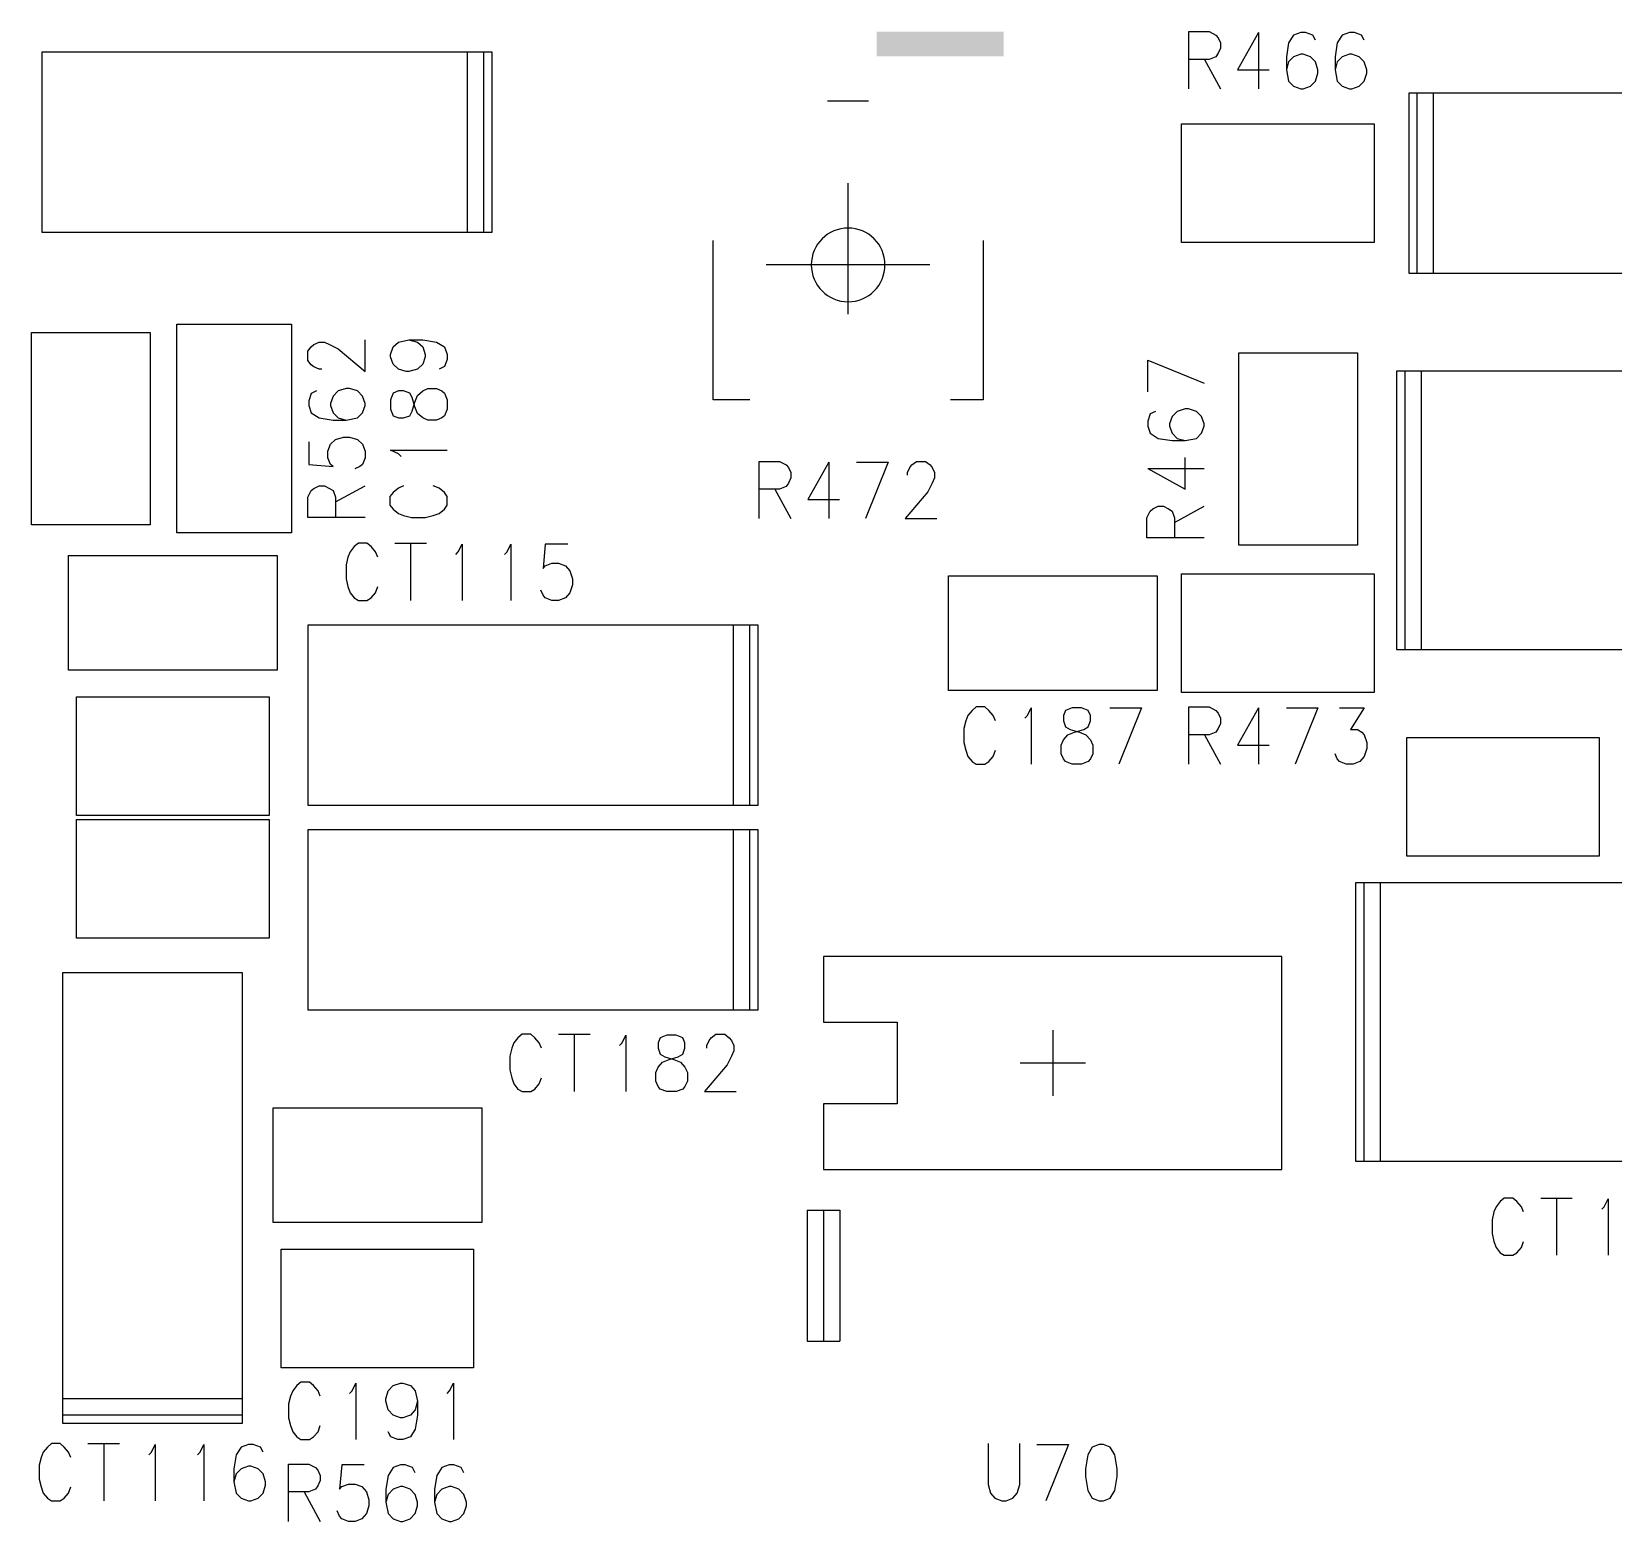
# Model space of a CAD drawing. Extents: x 295 to 953, y 10 to 290.
# Drawn here: x 597.09 to 628.98, y 100.51 to 130.54 of the extents above; entities that cross this region are included whole.
import ezdxf

# ---------------------------------------------------------------- set-up
doc = ezdxf.new("R2010")
doc.units = 0
doc.header["$LTSCALE"] = 5
doc.header["$MEASUREMENT"] = 0
doc.layers.add('13_C-SILK_GBR', color=7, linetype='CONTINUOUS')

msp = doc.modelspace()

# ---------------------------------------------------------------- linework, layer by layer
at = {"layer": '13_C-SILK_GBR'}
for p, q in [((620.423, 129.385), (620.423, 130.54)), ((620.423, 130.54), (620.832, 130.54)), ((620.832, 130.54), (620.966, 130.471)), ((620.966, 130.471), (621.011, 130.418)), ((621.011, 130.418), (621.062, 130.312)), ((621.826, 130.522), (621.405, 129.769)), ((621.826, 130.522), (621.826, 129.385)), ((622.534, 130.471), (622.431, 130.312)), ((622.68, 130.522), (622.534, 130.471)), ((622.776, 130.522), (622.68, 130.522)), ((622.923, 130.471), (622.776, 130.522)), ((622.974, 130.365), (622.923, 130.471)), ((623.515, 130.471), (623.413, 130.312)), ((623.662, 130.522), (623.515, 130.471)), ((623.758, 130.522), (623.662, 130.522)), ((623.905, 130.471), (623.758, 130.522)), ((623.956, 130.365), (623.905, 130.471)), ((605.88, 130.128), (597.3, 130.128)), ((597.3, 130.128), (597.3, 126.498)), ((606.21, 130.128), (605.88, 130.128)), ((605.88, 126.498), (605.88, 130.128)), ((606.375, 130.128), (606.21, 130.128)), ((606.21, 126.498), (606.21, 130.128)), ((606.375, 126.498), (606.375, 130.128)), ((621.011, 130.103), (620.966, 130.032)), ((621.062, 130.207), (621.011, 130.103)), ((621.062, 130.312), (621.062, 130.207)), ((622.431, 130.312), (622.387, 130.032)), ((623.413, 130.312), (623.368, 130.032)), ((620.832, 129.981), (620.423, 129.981)), ((620.737, 129.981), (621.062, 129.385)), ((620.966, 130.032), (620.832, 129.981)), ((622.387, 130.032), (622.387, 129.769)), ((622.431, 129.928), (622.387, 129.769)), ((622.534, 130.032), (622.431, 129.928)), ((622.68, 130.085), (622.534, 130.032)), ((622.725, 130.085), (622.68, 130.085)), ((622.872, 130.032), (622.725, 130.085)), ((622.974, 129.928), (622.872, 130.032)), ((623.025, 129.769), (622.974, 129.928)), ((623.368, 130.032), (623.368, 129.769)), ((623.413, 129.928), (623.368, 129.769)), ((623.515, 130.032), (623.413, 129.928)), ((623.662, 130.085), (623.515, 130.032)), ((623.707, 130.085), (623.662, 130.085)), ((623.854, 130.032), (623.707, 130.085)), ((623.956, 129.928), (623.854, 130.032)), ((624.007, 129.769), (623.956, 129.928)), ((621.405, 129.769), (622.043, 129.769)), ((622.387, 129.769), (622.431, 129.542)), ((622.431, 129.542), (622.534, 129.438)), ((622.872, 129.438), (622.974, 129.542)), ((622.974, 129.542), (623.025, 129.7)), ((623.025, 129.7), (623.025, 129.769)), ((623.368, 129.769), (623.413, 129.542)), ((623.413, 129.542), (623.515, 129.438)), ((623.854, 129.438), (623.956, 129.542)), ((623.956, 129.542), (624.007, 129.7)), ((624.007, 129.7), (624.007, 129.769)), ((613.965, 129.138), (613.14, 129.138)), ((622.534, 129.438), (622.68, 129.385)), ((622.68, 129.385), (622.725, 129.385)), ((622.725, 129.385), (622.872, 129.438)), ((623.515, 129.438), (623.662, 129.385)), ((623.662, 129.385), (623.707, 129.385)), ((623.707, 129.385), (623.854, 129.438)), ((625.02, 129.303), (624.855, 129.303)), ((624.855, 129.303), (624.855, 125.673)), ((625.35, 129.303), (625.02, 129.303)), ((625.02, 129.303), (625.02, 125.673)), ((625.35, 129.303), (625.35, 125.673)), ((633.93, 129.303), (625.35, 129.303)), ((620.276, 126.291), (620.276, 128.684)), ((620.276, 128.684), (624.154, 128.684)), ((624.154, 128.684), (624.154, 126.291)), ((613.553, 124.848), (613.553, 127.488)), ((597.3, 126.498), (605.88, 126.498)), ((605.88, 126.498), (606.21, 126.498)), ((606.21, 126.498), (606.375, 126.498)), ((610.83, 123.115), (610.83, 126.333)), ((616.275, 126.333), (616.275, 123.115)), ((624.154, 126.291), (620.276, 126.291)), ((615.203, 125.838), (611.903, 125.838)), ((624.855, 125.673), (625.02, 125.673)), ((625.02, 125.673), (625.35, 125.673)), ((625.35, 125.673), (633.93, 125.673)), ((597.094, 120.599), (597.094, 124.476)), ((597.094, 124.476), (599.486, 124.476)), ((599.486, 124.476), (599.486, 120.599)), ((600.023, 120.434), (600.023, 124.641)), ((600.023, 124.641), (602.333, 124.641)), ((602.333, 124.641), (602.333, 120.434)), ((602.663, 124.1), (602.732, 124.189)), ((602.663, 123.914), (602.663, 124.1)), ((602.732, 124.189), (602.785, 124.234)), ((602.785, 124.234), (602.89, 124.278)), ((602.89, 124.278), (602.996, 124.278)), ((602.996, 124.278), (603.1, 124.234)), ((603.1, 124.234), (603.275, 124.145)), ((603.275, 124.145), (603.818, 123.691)), ((603.818, 123.691), (603.818, 124.329)), ((604.331, 124.029), (604.382, 124.183)), ((604.382, 124.183), (604.487, 124.278)), ((604.487, 124.278), (604.697, 124.329)), ((604.697, 124.329), (604.872, 124.278)), ((604.697, 124.329), (604.978, 124.329)), ((604.872, 124.278), (604.978, 124.183)), ((604.978, 124.329), (605.258, 124.278)), ((604.978, 124.183), (605.03, 124.029)), ((605.258, 124.278), (605.415, 124.183)), ((605.415, 124.183), (605.468, 124.029)), ((621.431, 124.064), (623.824, 124.064)), ((621.431, 120.186), (621.431, 124.064)), ((623.824, 124.064), (623.824, 120.186)), ((602.732, 123.825), (602.663, 123.914)), ((602.785, 123.78), (602.732, 123.825)), ((602.89, 123.735), (602.785, 123.78)), ((602.943, 123.735), (602.89, 123.735)), ((604.331, 123.985), (604.331, 124.029)), ((604.382, 123.838), (604.331, 123.985)), ((604.487, 123.735), (604.382, 123.838)), ((604.646, 123.691), (604.487, 123.735)), ((604.872, 123.735), (604.697, 123.691)), ((604.978, 123.838), (604.872, 123.735)), ((605.03, 123.985), (604.978, 123.838)), ((605.03, 124.029), (605.03, 123.985)), ((605.415, 123.787), (605.311, 123.735)), ((605.468, 123.933), (605.415, 123.787)), ((605.468, 124.029), (605.468, 123.933)), ((619.593, 123.278), (619.593, 123.917)), ((619.593, 123.917), (620.73, 123.457)), ((604.697, 123.691), (604.646, 123.691)), ((625.103, 123.693), (624.608, 123.693)), ((624.773, 123.693), (624.608, 123.693)), ((624.608, 123.693), (624.608, 118.083)), ((624.938, 123.693), (624.773, 123.693)), ((624.773, 123.693), (624.773, 118.083)), ((625.103, 123.693), (625.103, 118.083)), ((634.178, 123.693), (625.103, 123.693)), ((602.732, 123.245), (602.681, 123.099)), ((602.681, 123.099), (602.681, 123.003)), ((602.837, 123.297), (602.732, 123.245)), ((603.171, 123.194), (603.118, 123.047)), ((603.275, 123.297), (603.171, 123.194)), ((603.433, 123.348), (603.275, 123.297)), ((603.502, 123.348), (603.433, 123.348)), ((603.661, 123.297), (603.502, 123.348)), ((603.765, 123.194), (603.661, 123.297)), ((603.818, 123.047), (603.765, 123.194)), ((604.382, 123.252), (604.331, 123.118)), ((604.331, 123.118), (604.331, 122.932)), ((604.487, 123.297), (604.382, 123.252)), ((604.593, 123.297), (604.487, 123.297)), ((604.715, 123.252), (604.593, 123.297)), ((604.768, 123.163), (604.715, 123.252)), ((604.821, 122.978), (604.768, 123.163)), ((604.821, 123.074), (604.872, 123.207)), ((604.872, 123.207), (604.978, 123.297)), ((604.978, 123.297), (605.083, 123.348)), ((605.083, 123.348), (605.258, 123.348)), ((605.258, 123.348), (605.362, 123.297)), ((605.362, 123.297), (605.415, 123.252)), ((605.415, 123.252), (605.468, 123.118)), ((605.468, 123.118), (605.468, 122.932)), ((611.573, 123.115), (610.83, 123.115)), ((616.275, 123.115), (615.615, 123.115)), ((602.681, 123.003), (602.732, 122.856)), ((602.732, 122.856), (602.89, 122.754)), ((603.118, 123.047), (603.118, 123.003)), ((603.118, 123.003), (603.171, 122.856)), ((603.171, 122.856), (603.275, 122.754)), ((603.661, 122.754), (603.765, 122.856)), ((603.765, 122.856), (603.818, 123.003)), ((603.818, 123.003), (603.818, 123.047)), ((604.331, 122.932), (604.382, 122.798)), ((604.382, 122.798), (604.487, 122.754)), ((604.593, 122.754), (604.715, 122.798)), ((604.715, 122.798), (604.768, 122.887)), ((604.768, 122.887), (604.821, 123.074)), ((604.872, 122.843), (604.821, 122.978)), ((604.978, 122.754), (604.872, 122.843)), ((605.415, 122.798), (605.362, 122.754)), ((605.468, 122.932), (605.415, 122.798)), ((619.644, 122.833), (619.593, 122.686)), ((619.75, 122.884), (619.644, 122.833)), ((620.083, 122.782), (620.03, 122.635)), ((620.187, 122.884), (620.083, 122.782)), ((620.346, 122.935), (620.187, 122.884)), ((620.415, 122.935), (620.346, 122.935)), ((620.573, 122.884), (620.415, 122.935)), ((620.677, 122.782), (620.573, 122.884)), ((620.73, 122.635), (620.677, 122.782)), ((602.89, 122.754), (603.171, 122.709)), ((603.171, 122.709), (603.433, 122.709)), ((603.275, 122.754), (603.433, 122.709)), ((603.433, 122.709), (603.661, 122.754)), ((604.487, 122.754), (604.593, 122.754)), ((605.083, 122.709), (604.978, 122.754)), ((605.258, 122.709), (605.083, 122.709)), ((605.362, 122.754), (605.258, 122.709)), ((619.593, 122.686), (619.593, 122.59)), ((619.593, 122.59), (619.644, 122.443)), ((619.644, 122.443), (619.803, 122.341)), ((620.03, 122.635), (620.03, 122.59)), ((620.03, 122.59), (620.083, 122.443)), ((620.083, 122.443), (620.187, 122.341)), ((620.573, 122.341), (620.677, 122.443)), ((620.677, 122.443), (620.73, 122.59)), ((620.73, 122.59), (620.73, 122.635)), ((602.681, 122.27), (602.681, 121.816)), ((603.065, 122.085), (603.118, 122.226)), ((603.118, 122.226), (603.222, 122.315)), ((603.222, 122.315), (603.38, 122.366)), ((603.38, 122.366), (603.502, 122.366)), ((603.502, 122.366), (603.661, 122.315)), ((603.661, 122.315), (603.765, 122.226)), ((603.765, 122.226), (603.818, 122.085)), ((619.803, 122.341), (620.083, 122.297)), ((620.083, 122.297), (620.346, 122.297)), ((620.187, 122.341), (620.346, 122.297)), ((620.346, 122.297), (620.573, 122.341)), ((602.681, 121.816), (603.171, 121.772)), ((603.065, 121.95), (603.065, 122.085)), ((603.118, 121.816), (603.065, 121.95)), ((603.171, 121.772), (603.118, 121.816)), ((603.765, 121.816), (603.712, 121.772)), ((603.818, 121.95), (603.765, 121.816)), ((603.818, 122.085), (603.818, 121.95)), ((604.487, 122.028), (604.331, 122.104)), ((604.331, 122.104), (605.468, 122.104)), ((604.54, 121.977), (604.487, 122.028)), ((611.761, 120.723), (611.761, 121.878)), ((611.761, 121.878), (612.17, 121.878)), ((612.17, 121.878), (612.304, 121.808)), ((612.304, 121.808), (612.348, 121.755)), ((613.163, 121.859), (612.742, 121.107)), ((613.163, 121.859), (613.163, 120.723)), ((613.724, 121.859), (614.363, 121.859)), ((614.363, 121.859), (613.902, 120.723)), ((614.795, 121.755), (614.84, 121.808)), ((614.84, 121.808), (614.929, 121.878)), ((614.929, 121.878), (615.115, 121.878)), ((615.115, 121.878), (615.204, 121.808)), ((615.204, 121.808), (615.249, 121.755)), ((620.346, 121.315), (620.346, 121.953)), ((603.712, 121.772), (603.608, 121.727)), ((612.348, 121.755), (612.399, 121.65)), ((612.399, 121.544), (612.348, 121.44)), ((612.399, 121.65), (612.399, 121.544)), ((614.75, 121.65), (614.795, 121.755)), ((614.75, 121.597), (614.75, 121.65)), ((615.249, 121.755), (615.293, 121.65)), ((615.293, 121.544), (615.249, 121.44)), ((615.293, 121.65), (615.293, 121.544)), ((619.593, 121.736), (620.346, 121.315)), ((619.593, 121.736), (620.73, 121.736)), ((602.663, 121.155), (602.732, 121.288)), ((602.732, 121.288), (602.785, 121.333)), ((602.785, 121.333), (602.89, 121.384)), ((602.89, 121.384), (602.996, 121.384)), ((602.996, 121.384), (603.1, 121.333)), ((603.1, 121.333), (603.171, 121.288)), ((603.171, 121.288), (603.222, 121.155)), ((603.222, 121.059), (603.818, 121.384)), ((604.382, 121.251), (604.313, 121.166)), ((604.313, 121.166), (604.313, 120.995)), ((604.487, 121.34), (604.382, 121.251)), ((604.593, 121.384), (604.487, 121.34)), ((605.311, 121.34), (605.187, 121.384)), ((605.415, 121.251), (605.311, 121.34)), ((605.468, 121.166), (605.415, 121.251)), ((605.468, 120.995), (605.468, 121.166)), ((612.17, 121.318), (611.761, 121.318)), ((612.074, 121.318), (612.399, 120.723)), ((612.304, 121.369), (612.17, 121.318)), ((612.348, 121.44), (612.304, 121.369)), ((615.16, 121.265), (614.706, 120.723)), ((615.249, 121.44), (615.16, 121.265)), ((602.663, 120.746), (602.663, 121.155)), ((603.222, 121.155), (603.222, 120.746)), ((604.313, 120.995), (604.382, 120.912)), ((604.382, 120.912), (604.487, 120.828)), ((605.311, 120.828), (605.415, 120.912)), ((605.415, 120.912), (605.468, 120.995)), ((612.742, 121.107), (613.381, 121.107)), ((619.575, 120.742), (619.644, 120.876)), ((619.644, 120.876), (619.697, 120.921)), ((619.697, 120.921), (619.803, 120.972)), ((619.803, 120.972), (619.908, 120.972)), ((619.908, 120.972), (620.012, 120.921)), ((620.012, 120.921), (620.083, 120.876)), ((620.083, 120.876), (620.134, 120.742)), ((620.134, 120.647), (620.73, 120.972)), ((599.486, 120.599), (597.094, 120.599)), ((603.818, 120.746), (602.663, 120.746)), ((604.487, 120.828), (604.593, 120.784)), ((604.593, 120.784), (604.75, 120.746)), ((604.75, 120.746), (605.03, 120.746)), ((605.03, 120.746), (605.187, 120.784)), ((605.187, 120.784), (605.311, 120.828)), ((614.706, 120.723), (615.344, 120.723)), ((619.575, 120.333), (619.575, 120.742)), ((620.134, 120.742), (620.134, 120.333)), ((602.333, 120.434), (600.023, 120.434)), ((603.681, 120.228), (603.598, 120.158)), ((603.854, 120.228), (603.681, 120.228)), ((603.936, 120.158), (603.854, 120.228)), ((604.415, 120.228), (605.052, 120.228)), ((604.733, 120.228), (604.733, 119.073)), ((605.695, 120.053), (605.773, 120.209)), ((605.773, 120.209), (605.773, 119.073)), ((606.677, 120.053), (606.755, 120.209)), ((606.755, 120.209), (606.755, 119.073)), ((607.449, 120.209), (607.405, 119.719)), ((607.901, 120.209), (607.449, 120.209)), ((620.73, 120.333), (619.575, 120.333)), ((597.836, 117.67), (597.836, 119.98)), ((597.836, 119.98), (602.044, 119.98)), ((602.044, 119.98), (602.044, 117.67)), ((603.471, 119.947), (603.433, 119.79)), ((603.516, 120.053), (603.471, 119.947)), ((603.598, 120.158), (603.516, 120.053)), ((604.025, 120.053), (603.936, 120.158)), ((604.07, 119.947), (604.025, 120.053)), ((605.644, 120), (605.695, 120.053)), ((606.626, 120), (606.677, 120.053)), ((623.824, 120.186), (621.431, 120.186)), ((603.433, 119.79), (603.433, 119.51)), ((607.405, 119.719), (607.449, 119.772)), ((607.449, 119.772), (607.583, 119.825)), ((607.583, 119.825), (607.717, 119.825)), ((607.717, 119.825), (607.857, 119.772)), ((607.857, 119.772), (607.946, 119.668)), ((607.946, 119.668), (607.997, 119.51)), ((620.276, 117.216), (620.276, 119.609)), ((620.276, 119.609), (624.154, 119.609)), ((624.154, 119.609), (624.154, 117.216)), ((603.433, 119.51), (603.471, 119.353)), ((603.471, 119.353), (603.516, 119.229)), ((604.025, 119.229), (604.07, 119.353)), ((607.405, 119.178), (607.36, 119.282)), ((607.997, 119.388), (607.946, 119.229)), ((607.997, 119.51), (607.997, 119.388)), ((615.574, 117.258), (615.574, 119.568)), ((615.574, 119.568), (619.781, 119.568)), ((619.781, 119.568), (619.781, 117.258)), ((603.516, 119.229), (603.598, 119.125)), ((603.598, 119.125), (603.681, 119.073)), ((603.681, 119.073), (603.854, 119.073)), ((603.854, 119.073), (603.936, 119.125)), ((603.936, 119.125), (604.025, 119.229)), ((607.449, 119.125), (607.405, 119.178)), ((607.583, 119.073), (607.449, 119.125)), ((607.717, 119.073), (607.583, 119.073)), ((607.857, 119.125), (607.717, 119.073)), ((607.946, 119.229), (607.857, 119.125)), ((611.243, 118.578), (602.663, 118.578)), ((602.663, 118.578), (602.663, 114.948)), ((611.573, 118.578), (611.243, 118.578)), ((611.243, 114.948), (611.243, 118.578)), ((611.738, 118.578), (611.573, 118.578)), ((611.573, 114.948), (611.573, 118.578)), ((611.738, 114.948), (611.738, 118.578)), ((624.608, 118.083), (624.773, 118.083)), ((624.773, 118.083), (625.103, 118.083)), ((625.103, 118.083), (634.178, 118.083)), ((602.044, 117.67), (597.836, 117.67)), ((598.001, 114.741), (598.001, 117.134)), ((598.001, 117.134), (601.879, 117.134)), ((601.879, 117.134), (601.879, 114.741)), ((619.781, 117.258), (615.574, 117.258)), ((624.154, 117.216), (620.276, 117.216)), ((615.968, 116.753), (615.924, 116.647)), ((616.052, 116.858), (615.968, 116.753)), ((616.135, 116.928), (616.052, 116.858)), ((616.306, 116.928), (616.135, 116.928)), ((616.391, 116.858), (616.306, 116.928)), ((616.48, 116.753), (616.391, 116.858)), ((616.524, 116.647), (616.48, 116.753)), ((617.117, 116.7), (617.168, 116.753)), ((617.168, 116.753), (617.244, 116.909)), ((617.244, 116.909), (617.244, 115.773)), ((617.938, 116.858), (617.894, 116.753)), ((617.894, 116.753), (617.894, 116.647)), ((618.072, 116.909), (617.938, 116.858)), ((618.258, 116.909), (618.072, 116.909)), ((618.392, 116.858), (618.258, 116.909)), ((618.437, 116.753), (618.392, 116.858)), ((618.437, 116.647), (618.437, 116.753)), ((618.831, 116.909), (619.469, 116.909)), ((619.469, 116.909), (619.009, 115.773)), ((620.423, 115.773), (620.423, 116.928)), ((620.423, 116.928), (620.832, 116.928)), ((620.832, 116.928), (620.966, 116.858)), ((620.966, 116.858), (621.011, 116.805)), ((621.011, 116.805), (621.062, 116.7)), ((621.826, 116.909), (621.405, 116.157)), ((621.826, 116.909), (621.826, 115.773)), ((622.387, 116.909), (623.025, 116.909)), ((623.025, 116.909), (622.565, 115.773)), ((623.458, 116.909), (623.956, 116.909)), ((623.956, 116.909), (623.682, 116.472)), ((615.924, 116.647), (615.886, 116.49)), ((615.886, 116.49), (615.886, 116.21)), ((617.894, 116.647), (617.938, 116.525)), ((617.938, 116.525), (618.027, 116.472)), ((617.983, 116.368), (618.118, 116.419)), ((618.027, 116.472), (618.214, 116.419)), ((618.118, 116.419), (618.303, 116.472)), ((618.214, 116.419), (618.347, 116.368)), ((618.303, 116.472), (618.392, 116.525)), ((618.392, 116.525), (618.437, 116.647)), ((620.966, 116.419), (620.832, 116.368)), ((621.011, 116.49), (620.966, 116.419)), ((621.062, 116.594), (621.011, 116.49)), ((621.062, 116.7), (621.062, 116.594)), ((623.682, 116.472), (623.822, 116.472)), ((623.822, 116.472), (623.911, 116.419)), ((623.911, 116.419), (623.956, 116.368)), ((615.886, 116.21), (615.924, 116.053)), ((617.849, 116.157), (617.894, 116.263)), ((617.849, 115.982), (617.849, 116.157)), ((617.894, 116.263), (617.983, 116.368)), ((618.347, 116.368), (618.437, 116.263)), ((618.437, 116.263), (618.488, 116.157)), ((618.488, 116.157), (618.488, 115.982)), ((620.832, 116.368), (620.423, 116.368)), ((620.737, 116.368), (621.062, 115.773)), ((621.405, 116.157), (622.043, 116.157)), ((623.956, 116.368), (624.007, 116.21)), ((624.007, 116.088), (623.956, 115.929)), ((624.007, 116.21), (624.007, 116.088)), ((624.814, 113.916), (624.814, 116.309)), ((624.814, 116.309), (628.691, 116.309)), ((628.691, 116.309), (628.691, 113.916)), ((615.924, 116.053), (615.968, 115.929)), ((615.968, 115.929), (616.052, 115.825)), ((616.052, 115.825), (616.135, 115.773)), ((616.135, 115.773), (616.306, 115.773)), ((616.306, 115.773), (616.391, 115.825)), ((616.391, 115.825), (616.48, 115.929)), ((616.48, 115.929), (616.524, 116.053)), ((617.894, 115.878), (617.849, 115.982)), ((617.938, 115.825), (617.894, 115.878)), ((618.072, 115.773), (617.938, 115.825)), ((618.258, 115.773), (618.072, 115.773)), ((618.392, 115.825), (618.258, 115.773)), ((618.437, 115.878), (618.392, 115.825)), ((618.488, 115.982), (618.437, 115.878)), ((623.413, 115.878), (623.368, 115.982)), ((623.458, 115.825), (623.413, 115.878)), ((623.591, 115.773), (623.458, 115.825)), ((623.733, 115.773), (623.591, 115.773)), ((623.867, 115.825), (623.733, 115.773)), ((623.956, 115.929), (623.867, 115.825)), ((602.663, 114.948), (611.243, 114.948)), ((611.243, 114.948), (611.573, 114.948)), ((611.573, 114.948), (611.738, 114.948)), ((601.879, 114.741), (598.001, 114.741)), ((598.001, 112.266), (598.001, 114.659)), ((598.001, 114.659), (601.879, 114.659)), ((601.879, 114.659), (601.879, 112.266)), ((611.243, 114.453), (602.663, 114.453)), ((602.663, 114.453), (602.663, 110.823)), ((611.573, 114.453), (611.243, 114.453)), ((611.243, 110.823), (611.243, 114.453)), ((611.738, 114.453), (611.573, 114.453)), ((611.573, 110.823), (611.573, 114.453)), ((611.738, 110.823), (611.738, 114.453)), ((628.691, 113.916), (624.814, 113.916)), ((624.278, 113.38), (623.783, 113.38)), ((623.948, 113.38), (623.783, 113.38)), ((623.783, 113.38), (623.783, 107.77)), ((624.113, 113.38), (623.948, 113.38)), ((623.948, 113.38), (623.948, 107.77)), ((624.278, 113.38), (624.278, 107.77)), ((633.353, 113.38), (624.278, 113.38)), ((601.879, 112.266), (598.001, 112.266)), ((622.298, 111.895), (613.058, 111.895)), ((613.058, 111.895), (613.058, 110.575)), ((622.298, 107.605), (622.298, 111.895)), ((601.343, 111.565), (597.713, 111.565)), ((597.713, 111.565), (597.713, 102.985)), ((601.343, 102.985), (601.343, 111.565)), ((602.663, 110.823), (611.243, 110.823)), ((611.243, 110.823), (611.573, 110.823)), ((611.573, 110.823), (611.738, 110.823)), ((606.981, 110.328), (606.898, 110.258)), ((607.154, 110.328), (606.981, 110.328)), ((607.236, 110.258), (607.154, 110.328)), ((607.715, 110.328), (608.352, 110.328)), ((608.033, 110.328), (608.033, 109.173)), ((610.794, 110.258), (610.883, 110.328)), ((610.883, 110.328), (611.068, 110.328)), ((611.068, 110.328), (611.157, 110.258)), ((613.058, 110.575), (614.543, 110.575)), ((614.543, 110.575), (614.543, 108.925)), ((617.678, 110.41), (617.678, 109.09)), ((606.771, 110.047), (606.733, 109.89)), ((606.816, 110.153), (606.771, 110.047)), ((606.898, 110.258), (606.816, 110.153)), ((607.325, 110.153), (607.236, 110.258)), ((607.37, 110.047), (607.325, 110.153)), ((608.944, 110.1), (608.995, 110.153)), ((608.995, 110.153), (609.073, 110.309)), ((609.073, 110.309), (609.073, 109.173)), ((609.767, 110.258), (609.723, 110.153)), ((609.723, 110.153), (609.723, 110.047)), ((609.723, 110.047), (609.767, 109.925)), ((609.901, 110.309), (609.767, 110.258)), ((610.086, 110.309), (609.901, 110.309)), ((610.22, 110.258), (610.086, 110.309)), ((610.264, 110.153), (610.22, 110.258)), ((610.22, 109.925), (610.264, 110.047)), ((610.264, 110.047), (610.264, 110.153)), ((610.705, 110.1), (610.749, 110.205)), ((610.705, 110.047), (610.705, 110.1)), ((610.749, 110.205), (610.794, 110.258)), ((611.157, 110.258), (611.201, 110.205)), ((611.201, 110.205), (611.246, 110.1)), ((611.246, 110.1), (611.246, 109.994)), ((606.733, 109.89), (606.733, 109.61)), ((609.723, 109.663), (609.812, 109.768)), ((609.767, 109.925), (609.857, 109.872)), ((609.812, 109.768), (609.946, 109.819)), ((609.857, 109.872), (610.041, 109.819)), ((609.946, 109.819), (610.13, 109.872)), ((610.041, 109.819), (610.175, 109.768)), ((610.13, 109.872), (610.22, 109.925)), ((610.175, 109.768), (610.264, 109.663)), ((611.112, 109.715), (610.66, 109.173)), ((611.201, 109.89), (611.112, 109.715)), ((611.246, 109.994), (611.201, 109.89)), ((617.018, 109.75), (618.338, 109.75)), ((606.733, 109.61), (606.771, 109.453)), ((606.771, 109.453), (606.816, 109.329)), ((607.325, 109.329), (607.37, 109.453)), ((609.678, 109.557), (609.723, 109.663)), ((609.678, 109.382), (609.678, 109.557)), ((609.723, 109.278), (609.678, 109.382)), ((610.264, 109.663), (610.315, 109.557)), ((610.315, 109.382), (610.264, 109.278)), ((610.315, 109.557), (610.315, 109.382)), ((606.816, 109.329), (606.898, 109.225)), ((606.898, 109.225), (606.981, 109.173)), ((606.981, 109.173), (607.154, 109.173)), ((607.154, 109.173), (607.236, 109.225)), ((607.236, 109.225), (607.325, 109.329)), ((609.767, 109.225), (609.723, 109.278)), ((609.901, 109.173), (609.767, 109.225)), ((610.086, 109.173), (609.901, 109.173)), ((610.22, 109.225), (610.086, 109.173)), ((610.264, 109.278), (610.22, 109.225)), ((610.66, 109.173), (611.297, 109.173)), ((601.961, 106.533), (601.961, 108.843)), ((601.961, 108.843), (606.169, 108.843)), ((606.169, 108.843), (606.169, 106.533)), ((613.058, 108.925), (613.058, 107.605)), ((614.543, 108.925), (613.058, 108.925)), ((613.058, 107.605), (622.298, 107.605)), ((623.783, 107.77), (623.948, 107.77)), ((623.948, 107.77), (624.278, 107.77)), ((624.278, 107.77), (633.353, 107.77)), ((626.616, 106.853), (626.571, 106.747)), ((626.698, 106.958), (626.616, 106.853)), ((626.781, 107.028), (626.698, 106.958)), ((626.954, 107.028), (626.781, 107.028)), ((627.036, 106.958), (626.954, 107.028)), ((627.125, 106.853), (627.036, 106.958)), ((627.17, 106.747), (627.125, 106.853)), ((627.515, 107.028), (628.152, 107.028)), ((627.833, 107.028), (627.833, 105.873)), ((628.744, 106.8), (628.795, 106.853)), ((628.795, 106.853), (628.873, 107.009)), ((628.873, 107.009), (628.873, 105.873)), ((606.169, 106.533), (601.961, 106.533)), ((612.728, 106.78), (613.388, 106.78)), ((612.728, 106.78), (612.728, 104.14)), ((613.058, 106.78), (613.058, 104.14)), ((613.388, 106.78), (613.388, 104.14)), ((626.571, 106.747), (626.533, 106.59)), ((626.533, 106.59), (626.533, 106.31)), ((626.533, 106.31), (626.571, 106.153)), ((602.126, 103.604), (602.126, 105.996)), ((602.126, 105.996), (606.004, 105.996)), ((606.004, 105.996), (606.004, 103.604)), ((626.571, 106.153), (626.616, 106.029)), ((626.616, 106.029), (626.698, 105.925)), ((626.698, 105.925), (626.781, 105.873)), ((626.781, 105.873), (626.954, 105.873)), ((626.954, 105.873), (627.036, 105.925)), ((627.036, 105.925), (627.125, 106.029)), ((627.125, 106.029), (627.17, 106.153)), ((612.728, 104.14), (613.388, 104.14)), ((606.004, 103.604), (602.126, 103.604)), ((602.522, 103.315), (602.44, 103.246)), ((602.694, 103.315), (602.522, 103.315)), ((602.778, 103.246), (602.694, 103.315)), ((602.311, 103.035), (602.273, 102.878)), ((602.356, 103.14), (602.311, 103.035)), ((602.44, 103.246), (602.356, 103.14)), ((602.867, 103.14), (602.778, 103.246)), ((602.912, 103.035), (602.867, 103.14)), ((603.504, 103.087), (603.555, 103.14)), ((603.555, 103.14), (603.631, 103.297)), ((603.631, 103.297), (603.631, 102.16)), ((604.237, 102.982), (604.281, 103.14)), ((604.281, 103.14), (604.384, 103.246)), ((604.384, 103.246), (604.53, 103.297)), ((604.53, 103.297), (604.575, 103.297)), ((604.575, 103.297), (604.728, 103.246)), ((604.728, 103.246), (604.824, 103.14)), ((604.824, 103.14), (604.875, 102.931)), ((605.468, 103.087), (605.519, 103.14)), ((605.519, 103.14), (605.595, 103.297)), ((605.595, 103.297), (605.595, 102.16)), ((597.713, 102.985), (597.713, 102.655)), ((597.713, 102.985), (601.343, 102.985)), ((601.343, 102.655), (601.343, 102.985)), ((602.273, 102.878), (602.273, 102.597)), ((604.237, 102.931), (604.237, 102.982)), ((604.281, 102.756), (604.237, 102.931)), ((604.384, 102.65), (604.281, 102.756)), ((604.824, 102.756), (604.728, 102.65)), ((604.875, 102.931), (604.824, 102.756)), ((604.875, 102.931), (604.875, 102.65)), ((597.713, 102.655), (597.713, 102.49)), ((597.713, 102.655), (601.343, 102.655)), ((597.713, 102.49), (601.343, 102.49)), ((601.343, 102.49), (601.343, 102.655)), ((602.273, 102.597), (602.311, 102.441)), ((602.311, 102.441), (602.356, 102.317)), ((602.867, 102.317), (602.912, 102.441)), ((604.53, 102.597), (604.384, 102.65)), ((604.575, 102.597), (604.53, 102.597)), ((604.728, 102.65), (604.575, 102.597)), ((604.824, 102.37), (604.728, 102.213)), ((604.875, 102.65), (604.824, 102.37)), ((597.493, 102.078), (597.411, 102.008)), ((597.666, 102.078), (597.493, 102.078)), ((597.749, 102.008), (597.666, 102.078)), ((598.227, 102.078), (598.864, 102.078)), ((598.546, 102.078), (598.546, 100.923)), ((599.508, 101.903), (599.585, 102.059)), ((599.585, 102.059), (599.585, 100.923)), ((600.49, 101.903), (600.567, 102.059)), ((600.567, 102.059), (600.567, 100.923)), ((601.466, 102.059), (601.319, 102.008)), ((601.562, 102.059), (601.466, 102.059)), ((601.707, 102.008), (601.562, 102.059)), ((602.356, 102.317), (602.44, 102.213)), ((602.44, 102.213), (602.522, 102.16)), ((602.522, 102.16), (602.694, 102.16)), ((602.694, 102.16), (602.778, 102.213)), ((602.778, 102.213), (602.867, 102.317)), ((604.332, 102.213), (604.281, 102.317)), ((604.479, 102.16), (604.332, 102.213)), ((604.575, 102.16), (604.479, 102.16)), ((604.728, 102.213), (604.575, 102.16)), ((616.377, 102.078), (616.377, 101.256)), ((617.014, 101.256), (617.014, 102.078)), ((617.359, 102.059), (617.996, 102.059)), ((617.996, 102.059), (617.537, 100.923)), ((618.615, 102.059), (618.475, 102.008)), ((618.704, 102.059), (618.615, 102.059)), ((618.838, 102.008), (618.704, 102.059)), ((597.284, 101.797), (597.246, 101.64)), ((597.328, 101.903), (597.284, 101.797)), ((597.411, 102.008), (597.328, 101.903)), ((597.838, 101.903), (597.749, 102.008)), ((597.883, 101.797), (597.838, 101.903)), ((599.457, 101.85), (599.508, 101.903)), ((600.438, 101.85), (600.49, 101.903)), ((601.217, 101.85), (601.173, 101.569)), ((601.319, 102.008), (601.217, 101.85)), ((601.758, 101.903), (601.707, 102.008)), ((618.385, 101.85), (618.341, 101.569)), ((618.475, 102.008), (618.385, 101.85)), ((618.927, 101.85), (618.838, 102.008)), ((618.978, 101.569), (618.927, 101.85)), ((597.246, 101.64), (597.246, 101.36)), ((601.173, 101.569), (601.173, 101.307)), ((601.217, 101.465), (601.173, 101.307)), ((601.319, 101.569), (601.217, 101.465)), ((601.466, 101.622), (601.319, 101.569)), ((601.511, 101.622), (601.466, 101.622)), ((601.658, 101.569), (601.511, 101.622)), ((601.758, 101.465), (601.658, 101.569)), ((601.81, 101.307), (601.758, 101.465)), ((602.273, 100.51), (602.273, 101.665)), ((602.273, 101.665), (602.682, 101.665)), ((602.682, 101.665), (602.816, 101.596)), ((602.816, 101.596), (602.861, 101.543)), ((602.861, 101.543), (602.912, 101.437)), ((602.912, 101.437), (602.912, 101.332)), ((603.344, 101.647), (603.299, 101.157)), ((603.798, 101.647), (603.344, 101.647)), ((604.281, 101.437), (604.237, 101.157)), ((604.384, 101.596), (604.281, 101.437)), ((604.53, 101.647), (604.384, 101.596)), ((604.626, 101.647), (604.53, 101.647)), ((604.773, 101.596), (604.626, 101.647)), ((604.824, 101.49), (604.773, 101.596)), ((605.263, 101.437), (605.218, 101.157)), ((605.365, 101.596), (605.263, 101.437)), ((605.512, 101.647), (605.365, 101.596)), ((605.608, 101.647), (605.512, 101.647)), ((605.755, 101.596), (605.608, 101.647)), ((605.806, 101.49), (605.755, 101.596)), ((618.341, 101.569), (618.341, 101.413)), ((618.341, 101.413), (618.385, 101.132)), ((618.927, 101.132), (618.978, 101.413)), ((618.978, 101.413), (618.978, 101.569)), ((597.246, 101.36), (597.284, 101.203)), ((597.284, 101.203), (597.328, 101.079)), ((597.328, 101.079), (597.411, 100.975)), ((597.749, 100.975), (597.838, 101.079)), ((597.838, 101.079), (597.883, 101.203)), ((601.173, 101.307), (601.217, 101.079)), ((601.217, 101.079), (601.319, 100.975)), ((601.658, 100.975), (601.758, 101.079)), ((601.758, 101.079), (601.81, 101.238)), ((601.81, 101.238), (601.81, 101.307)), ((602.682, 101.106), (602.273, 101.106)), ((602.587, 101.106), (602.912, 100.51)), ((602.816, 101.157), (602.682, 101.106)), ((602.861, 101.228), (602.816, 101.157)), ((602.912, 101.332), (602.861, 101.228)), ((603.299, 101.157), (603.344, 101.21)), ((603.344, 101.21), (603.478, 101.262)), ((603.478, 101.262), (603.613, 101.262)), ((603.613, 101.262), (603.753, 101.21)), ((603.753, 101.21), (603.842, 101.106)), ((603.842, 101.106), (603.893, 100.947)), ((604.237, 101.157), (604.237, 100.894)), ((604.384, 101.157), (604.281, 101.053)), ((604.53, 101.21), (604.384, 101.157)), ((604.575, 101.21), (604.53, 101.21)), ((604.722, 101.157), (604.575, 101.21)), ((604.824, 101.053), (604.722, 101.157)), ((605.218, 101.157), (605.218, 100.894)), ((605.365, 101.157), (605.263, 101.053)), ((605.512, 101.21), (605.365, 101.157)), ((605.557, 101.21), (605.512, 101.21)), ((605.704, 101.157), (605.557, 101.21)), ((605.806, 101.053), (605.704, 101.157)), ((616.377, 101.256), (616.422, 101.079)), ((616.422, 101.079), (616.511, 100.975)), ((616.874, 100.975), (616.963, 101.079)), ((616.963, 101.079), (617.014, 101.256)), ((618.385, 101.132), (618.475, 100.975)), ((618.838, 100.975), (618.927, 101.132)), ((597.411, 100.975), (597.493, 100.923)), ((597.493, 100.923), (597.666, 100.923)), ((597.666, 100.923), (597.749, 100.975)), ((601.319, 100.975), (601.466, 100.923)), ((601.466, 100.923), (601.511, 100.923)), ((601.511, 100.923), (601.658, 100.975)), ((603.893, 100.825), (603.842, 100.667)), ((603.893, 100.947), (603.893, 100.825)), ((604.281, 101.053), (604.237, 100.894)), ((604.237, 100.894), (604.281, 100.667)), ((604.875, 100.894), (604.824, 101.053)), ((604.824, 100.667), (604.875, 100.825)), ((604.875, 100.825), (604.875, 100.894)), ((605.263, 101.053), (605.218, 100.894)), ((605.218, 100.894), (605.263, 100.667)), ((605.857, 100.894), (605.806, 101.053)), ((605.806, 100.667), (605.857, 100.825)), ((605.857, 100.825), (605.857, 100.894)), ((616.511, 100.975), (616.651, 100.923)), ((616.651, 100.923), (616.74, 100.923)), ((616.74, 100.923), (616.874, 100.975)), ((618.475, 100.975), (618.615, 100.923)), ((618.615, 100.923), (618.704, 100.923)), ((618.704, 100.923), (618.838, 100.975)), ((603.299, 100.616), (603.255, 100.72)), ((603.344, 100.563), (603.299, 100.616)), ((603.478, 100.51), (603.344, 100.563)), ((603.613, 100.51), (603.478, 100.51)), ((603.753, 100.563), (603.613, 100.51)), ((603.842, 100.667), (603.753, 100.563)), ((604.281, 100.667), (604.384, 100.563)), ((604.384, 100.563), (604.53, 100.51)), ((604.53, 100.51), (604.575, 100.51)), ((604.575, 100.51), (604.722, 100.563)), ((604.722, 100.563), (604.824, 100.667)), ((605.263, 100.667), (605.365, 100.563)), ((605.365, 100.563), (605.512, 100.51)), ((605.512, 100.51), (605.557, 100.51)), ((605.557, 100.51), (605.704, 100.563)), ((605.704, 100.563), (605.806, 100.667))]:
    msp.add_line(p, q, dxfattribs=at)
for start, end in [(0, 180), (180, 0)]:
    msp.add_arc((613.553, 125.838), 0.743, start, end, dxfattribs=at)
for points in [[(614.13, 130.045), (614.13, 130.54), (616.688, 130.045), (616.688, 130.54)], [(614.13, 130.54), (614.13, 130.54), (616.688, 130.54), (614.13, 130.54)]]:
    msp.add_solid(points, dxfattribs=at)

doc.saveas('drawing.dxf')
